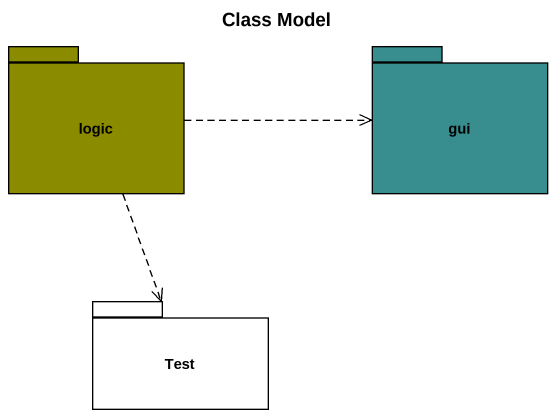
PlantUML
@startuml
title Class Model
package logic #8B8B00 {
}
package gui #388E8E {
}
package Test {
}
logic .right.> gui
logic ..> Test
@enduml
